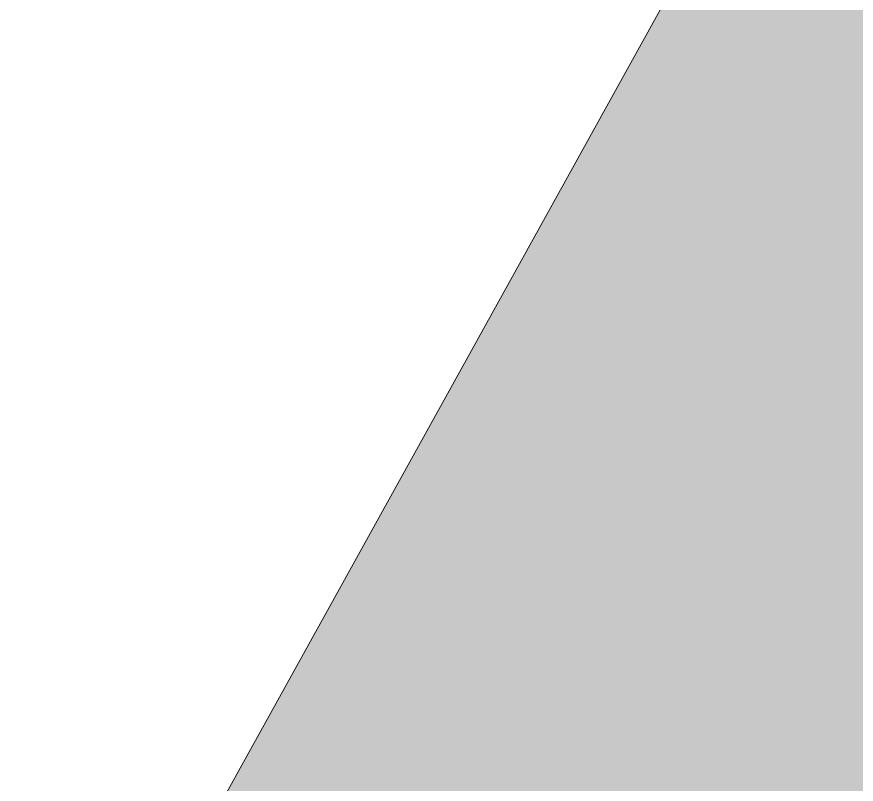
# Model space of a CAD drawing. Header units: metres. Extents: x -6 to 1255, y -2 to 532.
# Drawn here: x 1026.459 to 1029.237, y 357.118 to 359.658 of the extents above; entities that cross this region are included whole.
import ezdxf

# ---------------------------------------------------------------- set-up
doc = ezdxf.new("R2010")
doc.units = ezdxf.units.M
doc.header["$MEASUREMENT"] = 0
for name, color, linetype, lineweight, true_color in [('TPX_BUILDINGS', 7, 'CONTINUOUS', 0, 0x000000), ('TPX_BUILDINGS_HATCH', 7, 'CONTINUOUS', 0, 0xf0f0f0), ('TPX_CADASTRES', 7, 'CONTINUOUS', 0, 0x646464)]:
    doc.layers.add(name, color=color, linetype=linetype, lineweight=lineweight, true_color=true_color)

msp = doc.modelspace()

# ---------------------------------------------------------------- hatches: boundary and pattern name
at = {"layer": 'TPX_BUILDINGS_HATCH'}
msp.add_hatch(color=256, dxfattribs=at).paths.add_polyline_path([(1029.5797, 361.4733), (1024.2197, 351.7933), (1025.5897, 351.2033), (1028.8297, 349.8133), (1034.5097, 347.3633), (1038.6597, 345.5733), (1041.4797, 344.3633), (1043.3597, 348.4033), (1043.9497, 349.6633), (1045.9797, 353.9933), (1034.4897, 359.2333), (1034.0797, 359.4233), (1030.9197, 360.8633), (1029.5797, 361.4733)])

# ---------------------------------------------------------------- linework, layer by layer
at = {"layer": 'TPX_BUILDINGS', "elevation": 0.0421}
msp.add_lwpolyline([(1029.5797, 361.4733), (1024.2197, 351.7933), (1025.5897, 351.2033), (1028.8297, 349.8133), (1034.5097, 347.3633), (1038.6597, 345.5733), (1041.4797, 344.3633), (1043.3597, 348.4033), (1043.9497, 349.6633), (1045.9797, 353.9933), (1034.4897, 359.2333), (1034.0797, 359.4233), (1030.9197, 360.8633)], close=True, dxfattribs=at)
at = {"layer": 'TPX_CADASTRES', "elevation": 0.0241}
msp.add_lwpolyline([(1029.5797, 361.4736), (1024.2197, 351.7936), (1025.5897, 351.2036), (1028.8297, 349.8136), (1034.5097, 347.3636), (1038.6597, 345.5736), (1041.4797, 344.3636), (1043.3597, 348.4036), (1043.9497, 349.6636), (1045.9797, 353.9936), (1034.4897, 359.2336), (1034.0797, 359.4236), (1030.9197, 360.8636)], close=True, dxfattribs=at)

doc.saveas('drawing.dxf')
